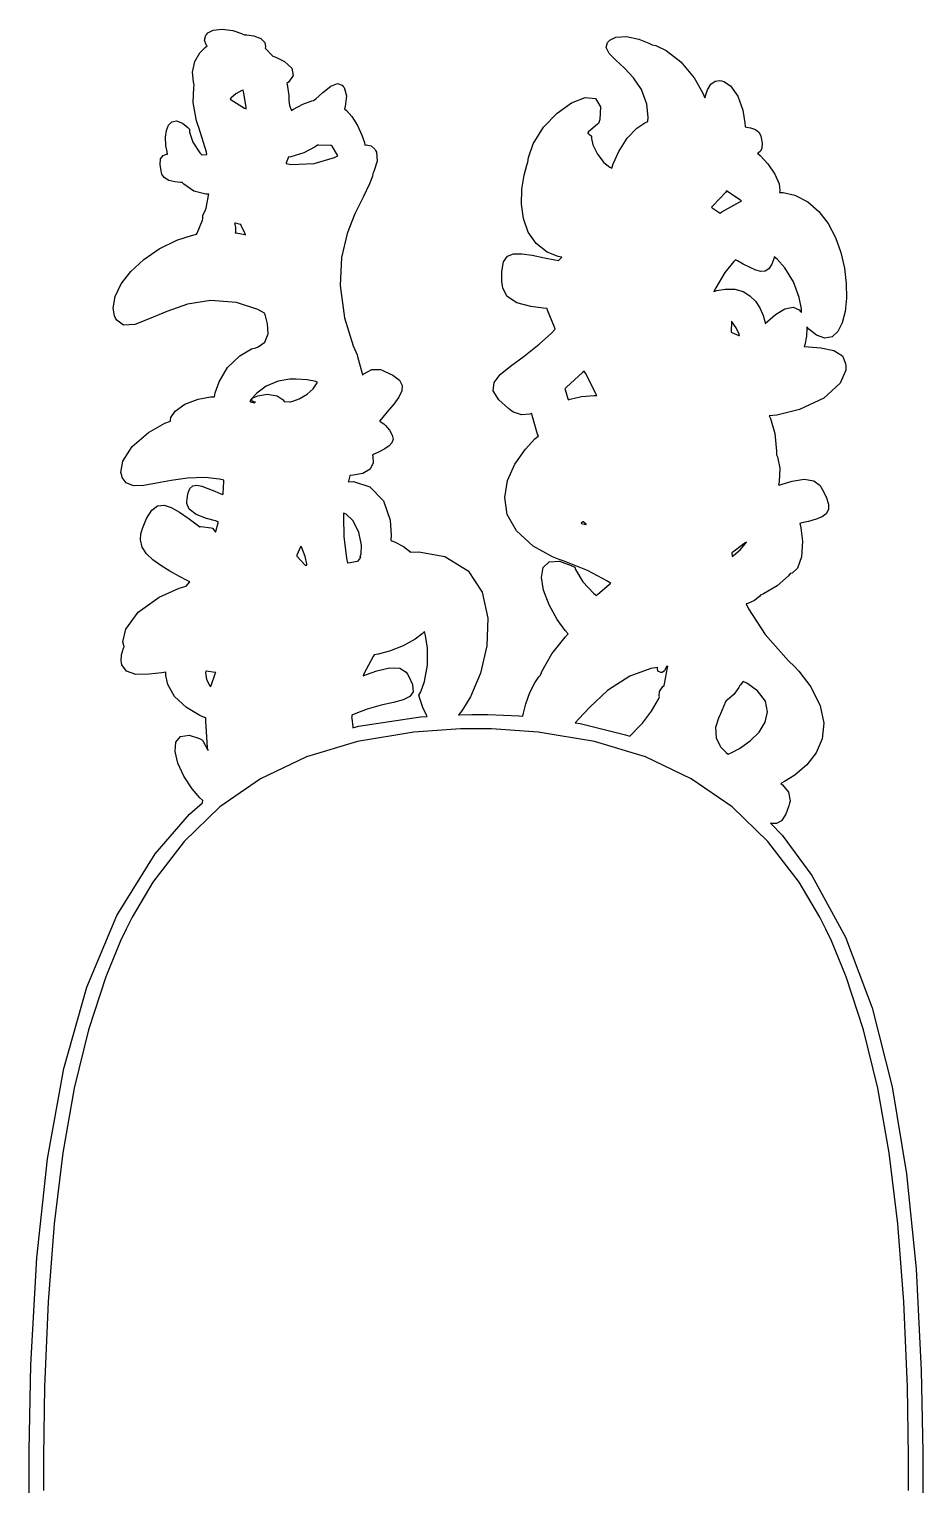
# Model space of a CAD drawing. Extents: x 0 to 98, y 0 to 321.
# Drawn here: x 0 to 98.4, y 160.4 to 320.7 of the extents above; entities that cross this region are included whole.
import ezdxf

# ---------------------------------------------------------------- set-up
doc = ezdxf.new("R2010")
doc.units = 0
doc.layers.get('0').update_dxf_attribs({"linetype": 'CONTINUOUS'})

msp = doc.modelspace()

# ---------------------------------------------------------------- linework, layer by layer
at = {"color": 254}
for p, q in [((20.2709, 320.544), (21.2576, 320.675)), ((21.2576, 320.675), (22.4345, 320.508)), ((19.3132, 319.475), (19.4689, 319.997)), ((19.5158, 318.941), (19.3132, 319.475)), ((19.4689, 319.997), (19.564, 320.102)), ((19.564, 320.102), (19.6977, 320.251)), ((19.6977, 320.251), (20.2709, 320.544)), ((22.4345, 320.508), (23.4046, 320.197)), ((23.4046, 320.197), (23.7133, 320.058)), ((23.7133, 320.058), (23.9682, 320.053)), ((23.9682, 320.053), (24.7358, 319.946)), ((24.7358, 319.946), (25.5213, 319.654)), ((25.5213, 319.654), (25.9733, 319.191)), ((25.9733, 319.191), (26.038, 318.706)), ((63.5564, 318.657), (63.6958, 319.188)), ((63.6958, 319.188), (63.8044, 319.308)), ((63.8044, 319.308), (63.9547, 319.476)), ((63.9547, 319.476), (64.6218, 319.784)), ((64.6218, 319.784), (65.7793, 319.867)), ((65.7793, 319.867), (67.1477, 319.578)), ((67.1477, 319.578), (68.2569, 319.129)), ((68.2569, 319.129), (68.6029, 318.936)), ((18.2356, 317.095), (18.7909, 318.064)), ((18.7909, 318.064), (19.3766, 318.667)), ((19.3766, 318.667), (19.5998, 318.83)), ((19.5998, 318.83), (19.5158, 318.941)), ((26.038, 318.706), (25.9926, 318.566)), ((25.9926, 318.566), (26.0656, 318.5)), ((26.0656, 318.5), (26.7656, 317.781)), ((26.7656, 317.781), (26.8318, 317.702)), ((26.8318, 317.702), (27.1666, 317.594)), ((27.1666, 317.594), (28.1271, 317.118)), ((63.8803, 317.986), (63.5564, 318.657)), ((64.601, 317.24), (63.8803, 317.986)), ((68.6029, 318.936), (69.0051, 318.867)), ((69.0051, 318.867), (70.1601, 318.328)), ((70.1601, 318.328), (71.7585, 317.084)), ((18.0096, 315.918), (18.2356, 317.095)), ((18.0992, 314.861), (18.0096, 315.918)), ((28.1271, 317.118), (28.9305, 316.38)), ((28.9305, 316.38), (29.0739, 315.553)), ((65.5479, 316.364), (64.601, 317.24)), ((66.5469, 315.307), (65.5479, 316.364)), ((71.7585, 317.084), (73.2289, 315.31)), ((18.0647, 312.586), (18.124, 314.242)), ((18.1915, 314.525), (18.0992, 314.861)), ((18.124, 314.242), (18.1915, 314.525)), ((28.6012, 314.858), (28.389, 314.702)), ((28.389, 314.702), (28.422, 314.568)), ((28.422, 314.568), (28.597, 313.377)), ((29.0739, 315.553), (28.6012, 314.858)), ((32.3605, 313.68), (33.2273, 314.376)), ((33.2273, 314.376), (33.9549, 314.674)), ((33.9549, 314.674), (34.4758, 314.485)), ((34.4758, 314.485), (34.5819, 314.362)), ((34.5819, 314.362), (34.6949, 314.23)), ((34.6949, 314.23), (34.9512, 313.318)), ((67.4275, 314.013), (66.5469, 315.307)), ((73.2289, 315.31), (74.1729, 313.687)), ((74.7021, 313.971), (75.0686, 314.601)), ((75.0686, 314.601), (75.5608, 314.949)), ((75.5608, 314.949), (76.0748, 315.002)), ((76.0748, 315.002), (76.236, 314.967)), ((76.236, 314.967), (76.5044, 314.912)), ((76.5044, 314.912), (77.2432, 314.417)), ((77.2432, 314.417), (78.0426, 313.307)), ((18.423, 310.592), (18.0647, 312.586)), ((22.2112, 313.078), (22.1272, 312.97)), ((22.1272, 312.97), (22.2333, 312.879)), ((22.7514, 313.541), (22.2112, 313.078)), ((22.2333, 312.879), (23.7229, 311.977)), ((23.4129, 313.909), (22.7514, 313.541)), ((23.559, 313.967), (23.4129, 313.909)), ((23.6141, 313.812), (23.559, 313.967)), ((23.9172, 312.082), (23.6141, 313.812)), ((28.597, 313.377), (28.597, 312.98)), ((28.597, 312.98), (28.597, 312.8)), ((28.597, 312.8), (28.677, 312.258)), ((30.1597, 312.416), (31.134, 312.76)), ((31.134, 312.76), (31.3187, 312.797)), ((31.3187, 312.797), (31.5847, 313.009)), ((31.5847, 313.009), (32.3605, 313.68)), ((34.9512, 313.318), (34.8216, 312.16)), ((59.7366, 312.569), (61.2165, 313.152)), ((61.2165, 313.152), (62.3563, 313.052)), ((62.3563, 313.052), (62.9281, 312.134)), ((68.0145, 312.429), (67.4275, 314.013)), ((74.1729, 313.687), (74.41, 313.112)), ((74.41, 313.112), (74.4721, 313.33)), ((74.4721, 313.33), (74.7021, 313.971)), ((78.0426, 313.307), (78.5883, 311.759)), ((23.7229, 311.977), (23.9186, 311.887)), ((23.9186, 311.887), (23.9172, 312.082)), ((28.677, 312.258), (28.8548, 311.781)), ((28.8548, 311.781), (28.9044, 311.7)), ((28.9044, 311.7), (29.1207, 311.85)), ((29.1207, 311.85), (30.1597, 312.416)), ((34.8216, 312.16), (34.7417, 311.905)), ((34.7417, 311.905), (34.9595, 311.72)), ((34.9595, 311.72), (35.5353, 311.07)), ((35.5353, 311.07), (36.1749, 310.079)), ((56.6579, 309.875), (58.141, 311.433)), ((58.141, 311.433), (59.7366, 312.569)), ((62.9281, 312.134), (62.8357, 310.712)), ((68.1743, 310.976), (68.0145, 312.429)), ((78.5883, 311.759), (78.8169, 310.366)), ((15.0317, 308.763), (15.1267, 309.527)), ((15.1267, 309.527), (15.3583, 310.115)), ((15.3583, 310.115), (15.7275, 310.476)), ((15.7275, 310.476), (16.236, 310.559)), ((16.236, 310.559), (16.8851, 310.308)), ((16.8851, 310.308), (17.4942, 309.852)), ((17.4942, 309.852), (17.6747, 309.675)), ((17.6747, 309.675), (17.6747, 309.316)), ((18.5663, 310.139), (18.423, 310.592)), ((18.6848, 309.848), (18.5663, 310.139)), ((19.5213, 307.121), (18.6848, 309.848)), ((36.1749, 310.079), (36.6571, 309.002)), ((55.5142, 308.027), (56.6579, 309.875)), ((62.6043, 310.21), (61.6066, 309.352)), ((62.7063, 310.267), (62.6043, 310.21)), ((62.8357, 310.712), (62.7063, 310.267)), ((65.8509, 308.664), (66.9301, 309.75)), ((66.9301, 309.75), (67.8173, 310.349)), ((67.8173, 310.349), (68.1373, 310.499)), ((68.1373, 310.499), (68.1743, 310.976)), ((78.8169, 310.366), (78.8363, 309.899)), ((78.8363, 309.899), (78.9919, 309.888)), ((78.9919, 309.888), (79.459, 309.815)), ((79.459, 309.815), (79.9772, 309.636)), ((79.9772, 309.636), (80.3617, 309.335)), ((15.073, 307.874), (15.0317, 308.763)), ((15.1915, 307.151), (15.073, 307.874)), ((17.6747, 309.316), (18.044, 308.234)), ((18.044, 308.234), (18.8075, 307.038)), ((31.7472, 307.89), (31.5171, 307.724)), ((31.885, 307.895), (31.7472, 307.89)), ((33.1735, 307.867), (31.885, 307.895)), ((33.292, 307.859), (33.1735, 307.867)), ((33.3637, 307.771), (33.292, 307.859)), ((36.6571, 309.002), (36.9189, 308.18)), ((36.9189, 308.18), (36.981, 307.901)), ((36.981, 307.901), (37.1105, 307.92)), ((37.1105, 307.92), (37.6633, 307.828)), ((37.6633, 307.828), (38.0877, 307.439)), ((54.9921, 306.532), (55.5142, 308.027)), ((61.6066, 309.352), (61.5128, 309.241)), ((61.5128, 309.241), (61.5446, 309.217)), ((61.5446, 309.217), (61.8793, 308.916)), ((61.8793, 308.916), (61.9153, 308.882)), ((61.9153, 308.882), (61.9153, 308.642)), ((61.9153, 308.642), (62.0931, 307.92)), ((62.0931, 307.92), (62.5782, 306.9)), ((64.9249, 307.213), (65.8509, 308.664)), ((80.3617, 309.335), (80.5561, 309.002)), ((80.5561, 309.002), (80.5864, 308.882)), ((80.5864, 308.882), (80.6319, 308.696)), ((80.6319, 308.696), (80.7226, 308.121)), ((80.7226, 308.121), (80.7036, 307.58)), ((14.4184, 305.773), (14.4804, 306.386)), ((14.4804, 306.386), (14.7629, 306.747)), ((14.7629, 306.747), (15.1253, 306.895)), ((15.1253, 306.895), (15.2508, 306.914)), ((15.2508, 306.914), (15.1915, 307.151)), ((18.8075, 307.038), (19.0045, 306.838)), ((19.0045, 306.838), (19.05, 306.839)), ((19.05, 306.839), (19.5241, 306.863)), ((19.5737, 306.866), (19.5213, 307.121)), ((19.5241, 306.863), (19.5737, 306.866)), ((28.513, 306.518), (28.32, 305.949)), ((28.5337, 306.571), (28.513, 306.518)), ((28.8355, 306.612), (28.5337, 306.571)), ((30.2479, 307.042), (28.8355, 306.612)), ((31.5171, 307.724), (30.2479, 307.042)), ((31.3945, 305.865), (33.6186, 306.539)), ((33.9645, 306.809), (33.3637, 307.771)), ((33.6186, 306.539), (34.0114, 306.709)), ((34.0114, 306.709), (33.9645, 306.809)), ((38.0877, 307.439), (38.1536, 307.308)), ((38.1536, 307.308), (38.2379, 307.139)), ((38.2379, 307.139), (38.3124, 306.142)), ((54.9381, 306.021), (54.9921, 306.532)), ((62.5782, 306.9), (63.2975, 305.992)), ((64.3283, 305.839), (64.9249, 307.213)), ((80.3106, 307.053), (80.2266, 307.021)), ((80.2266, 307.021), (80.5187, 306.748)), ((80.5353, 307.225), (80.3106, 307.053)), ((80.5187, 306.748), (81.3319, 305.853)), ((80.7036, 307.58), (80.5353, 307.225)), ((14.5328, 305.074), (14.4184, 305.773)), ((14.5948, 304.847), (14.5328, 305.074)), ((14.632, 304.708), (14.5948, 304.847)), ((14.8869, 304.323), (14.632, 304.708)), ((28.32, 305.949), (28.3022, 305.889)), ((28.3022, 305.889), (28.8534, 305.769)), ((28.8534, 305.769), (31.3945, 305.865)), ((37.8354, 304.772), (37.8121, 304.482)), ((37.9621, 305.01), (37.8354, 304.772)), ((38.3124, 306.142), (37.9621, 305.01)), ((54.2629, 303.043), (54.5112, 304.61)), ((54.5112, 304.61), (54.8058, 305.679)), ((54.8058, 305.679), (54.9381, 306.021)), ((63.2975, 305.992), (63.9382, 305.477)), ((63.9382, 305.477), (64.1809, 305.365)), ((64.1809, 305.365), (64.3283, 305.839)), ((81.3319, 305.853), (82.138, 304.702)), ((82.138, 304.702), (82.5885, 303.627)), ((15.3886, 304.003), (14.8869, 304.323)), ((16.0583, 303.845), (15.3886, 304.003)), ((16.655, 303.801), (16.0583, 303.845)), ((16.8548, 303.801), (16.655, 303.801)), ((17.0408, 303.6), (16.8548, 303.801)), ((18.146, 302.835), (17.0408, 303.6)), ((37.495, 303.627), (36.7728, 302.165)), ((37.8121, 304.482), (37.495, 303.627)), ((54.2315, 301.412), (54.2629, 303.043)), ((82.5885, 303.627), (82.6795, 302.912)), ((19.4758, 302.486), (18.146, 302.835)), ((19.7762, 302.493), (19.4758, 302.486)), ((19.4965, 300.972), (19.7583, 302.347)), ((19.7583, 302.347), (19.7762, 302.493)), ((36.7728, 302.165), (35.8771, 300.352)), ((54.4558, 299.811), (54.2315, 301.412)), ((76.678, 302.69), (75.3015, 301.198)), ((76.2977, 300.564), (78.2532, 301.663)), ((76.7941, 302.85), (76.678, 302.69)), ((76.9511, 302.77), (76.7941, 302.85)), ((78.3248, 301.85), (76.9511, 302.77)), ((78.2532, 301.663), (78.4394, 301.748)), ((78.4394, 301.748), (78.3248, 301.85)), ((82.6795, 302.912), (82.6325, 302.689)), ((82.6325, 302.689), (83.0545, 302.67)), ((83.0545, 302.67), (84.3111, 302.377)), ((84.3111, 302.377), (85.7582, 301.657)), ((85.7582, 301.657), (86.9819, 300.596)), ((19.0927, 299.645), (19.1478, 299.802)), ((19.1134, 300.048), (19.1148, 300.075)), ((19.1409, 299.821), (19.1134, 300.048)), ((19.1148, 300.075), (19.1175, 300.139)), ((19.1175, 300.139), (19.411, 300.78)), ((19.1478, 299.802), (19.1409, 299.821)), ((19.411, 300.78), (19.4634, 300.842)), ((19.4634, 300.842), (19.4965, 300.972)), ((35.8771, 300.352), (35.0187, 298.152)), ((54.9727, 298.333), (54.4558, 299.811)), ((75.3015, 301.198), (75.1417, 301.061)), ((75.1417, 301.061), (75.2105, 301.003)), ((75.2105, 301.003), (76.0042, 300.476)), ((76.0042, 300.476), (76.0924, 300.427)), ((76.0924, 300.427), (76.2977, 300.564)), ((86.9819, 300.596), (87.9891, 299.266)), ((18.4368, 298.079), (18.4974, 298.209)), ((18.4974, 298.209), (19.0927, 299.645)), ((22.6233, 299.252), (22.6205, 299.247)), ((22.6205, 299.247), (22.6481, 299.193)), ((22.6536, 299.309), (22.6233, 299.252)), ((22.6481, 299.193), (22.728, 298.835)), ((22.6577, 299.314), (22.6536, 299.309)), ((22.7128, 299.304), (22.6577, 299.314)), ((22.7128, 298.355), (22.6949, 298.239)), ((22.6949, 298.239), (22.7886, 298.227)), ((23.2682, 299.172), (22.7128, 299.304)), ((22.728, 298.835), (22.7128, 298.355)), ((22.7886, 298.227), (23.7381, 298.049)), ((23.3233, 299.154), (23.2682, 299.172)), ((23.3577, 299.056), (23.3233, 299.154)), ((23.7849, 298.115), (23.3577, 299.056)), ((55.8214, 297.071), (54.9727, 298.333)), ((87.9891, 299.266), (88.7857, 297.736)), ((14.322, 296.481), (16.2774, 297.43)), ((16.2774, 297.43), (17.8869, 297.964)), ((17.8869, 297.964), (18.4368, 298.079)), ((23.7381, 298.049), (23.8345, 298.026)), ((23.8345, 298.026), (23.7849, 298.115)), ((35.0187, 298.152), (34.4027, 295.533)), ((57.041, 296.117), (55.8214, 297.071)), ((88.7857, 297.736), (89.3794, 296.078)), ((11.2117, 293.992), (12.6173, 295.308)), ((12.6173, 295.308), (14.322, 296.481)), ((34.4027, 295.533), (34.2401, 292.461)), ((52.0442, 293.995), (52.2305, 295.038)), ((52.2305, 295.038), (52.6658, 295.658)), ((52.6658, 295.658), (53.3439, 295.934)), ((53.3439, 295.934), (54.2533, 295.945)), ((54.2533, 295.945), (55.3875, 295.771)), ((55.3875, 295.771), (56.7394, 295.493)), ((56.7394, 295.493), (57.9067, 295.258)), ((58.251, 295.637), (57.041, 296.117)), ((57.9067, 295.258), (58.2979, 295.19)), ((58.6701, 295.564), (58.251, 295.637)), ((58.2979, 295.19), (58.3269, 295.223)), ((58.3269, 295.223), (58.637, 295.534)), ((58.637, 295.534), (58.6701, 295.564)), ((77.6083, 295.089), (76.6106, 293.873)), ((77.8069, 295.268), (77.6083, 295.089)), ((78.0175, 295.155), (77.8069, 295.268)), ((78.65, 294.809), (78.0175, 295.155)), ((82.0014, 295.396), (81.7866, 294.799)), ((82.0526, 295.599), (82.0014, 295.396)), ((82.386, 295.352), (82.0526, 295.599)), ((83.2323, 294.399), (82.386, 295.352)), ((89.3794, 296.078), (89.7763, 294.363)), ((10.1506, 292.61), (11.2117, 293.992)), ((52.0746, 292.83), (52.0442, 293.995)), ((76.6106, 293.873), (75.6144, 292.195)), ((79.3902, 294.419), (78.65, 294.809)), ((80.035, 294.137), (79.3902, 294.419)), ((80.5903, 293.995), (80.035, 294.137)), ((81.0616, 294.035), (80.5903, 293.995)), ((81.4585, 294.291), (81.0616, 294.035)), ((81.7866, 294.799), (81.4585, 294.291)), ((84.165, 292.842), (83.2323, 294.399)), ((89.7763, 294.363), (89.9844, 292.66)), ((9.48503, 291.24), (10.1506, 292.61)), ((34.2401, 292.461), (34.7404, 288.9)), ((52.1187, 292.446), (52.0746, 292.83)), ((52.1533, 292.137), (52.1187, 292.446)), ((52.6288, 291.251), (52.1533, 292.137)), ((75.6144, 292.195), (75.4172, 291.784)), ((75.4172, 291.784), (75.7163, 291.877)), ((75.7163, 291.877), (76.6519, 292.044)), ((76.6519, 292.044), (77.7201, 292.027)), ((77.7201, 292.027), (78.6296, 291.773)), ((78.6296, 291.773), (79.3859, 291.321)), ((84.7947, 291.13), (84.165, 292.842)), ((89.9844, 292.66), (90.0095, 291.039)), ((9.25904, 289.961), (9.48503, 291.24)), ((17.4294, 290.38), (15.1708, 289.597)), ((19.9857, 290.806), (17.4294, 290.38)), ((22.8217, 290.579), (19.9857, 290.806)), ((25.1961, 289.795), (22.8217, 290.579)), ((53.7256, 290.52), (52.6288, 291.251)), ((55.2538, 290.116), (53.7256, 290.52)), ((79.3859, 291.321), (79.998, 290.707)), ((79.998, 290.707), (80.4732, 289.97)), ((85.047, 289.884), (84.7947, 291.13)), ((90.0095, 291.039), (89.8578, 289.571)), ((9.39546, 289.096), (9.25904, 289.961)), ((9.52362, 288.851), (9.39546, 289.096)), ((9.64766, 288.612), (9.52362, 288.851)), ((10.3876, 288.087), (9.64766, 288.612)), ((13.2319, 288.757), (11.6307, 288.155)), ((15.1708, 289.597), (13.2319, 288.757)), ((25.9167, 289.402), (25.1961, 289.795)), ((26.0146, 289.108), (25.9167, 289.402)), ((26.2544, 288.209), (26.0146, 289.108)), ((34.7404, 288.9), (35.6856, 285.804)), ((56.6085, 289.941), (55.2538, 290.116)), ((57.0618, 289.902), (56.6085, 289.941)), ((57.1045, 289.727), (57.0618, 289.902)), ((57.8418, 287.85), (57.1045, 289.727)), ((80.4732, 289.97), (80.8207, 289.147)), ((80.8207, 289.147), (81.0052, 288.496)), ((81.3319, 288.52), (82.2043, 289.237)), ((82.2043, 289.237), (83.2171, 289.88)), ((83.2171, 289.88), (84.1223, 290.05)), ((84.1223, 290.05), (84.7947, 289.752)), ((84.7947, 289.752), (84.9535, 289.589)), ((84.9535, 289.589), (84.963, 289.579)), ((84.963, 289.579), (85.0565, 289.476)), ((85.0664, 289.465), (85.047, 289.884)), ((85.0565, 289.476), (85.0664, 289.465)), ((89.8578, 289.571), (89.5382, 288.326)), ((11.6307, 288.155), (10.3876, 288.087)), ((25.9623, 286.21), (26.3329, 287.111)), ((26.3329, 287.111), (26.2544, 288.209)), ((56.1841, 285.981), (57.5317, 287.209)), ((57.5317, 287.209), (57.948, 287.649)), ((57.948, 287.649), (57.8418, 287.85)), ((77.3299, 287.43), (77.3218, 287.316)), ((77.3218, 287.316), (77.3977, 287.28)), ((77.4277, 288.392), (77.3271, 288.494)), ((77.3271, 288.494), (77.337, 288.411)), ((77.337, 288.411), (77.3299, 287.43)), ((77.3977, 287.28), (78.1611, 286.953)), ((77.8619, 287.774), (77.4277, 288.392)), ((78.19, 287.07), (77.8619, 287.774)), ((78.1611, 286.953), (78.238, 286.923)), ((78.238, 286.923), (78.19, 287.07)), ((81.0052, 288.496), (81.0479, 288.274)), ((81.0479, 288.274), (81.3319, 288.52)), ((85.659, 287.748), (85.6149, 286.865)), ((85.8795, 287.653), (85.6449, 287.911)), ((85.6449, 287.911), (85.659, 287.748)), ((86.7061, 286.985), (85.8795, 287.653)), ((87.6335, 286.633), (86.7061, 286.985)), ((89.0556, 287.375), (88.4192, 286.788)), ((89.5382, 288.326), (89.0556, 287.375)), ((23.1883, 284.712), (24.4919, 285.452)), ((24.4919, 285.452), (24.959, 285.598)), ((24.959, 285.598), (25.2305, 285.684)), ((25.2305, 285.684), (25.9623, 286.21)), ((35.6856, 285.804), (36.11, 284.818)), ((54.5028, 284.65), (56.1841, 285.981)), ((85.4244, 285.913), (85.3652, 285.714)), ((85.3652, 285.714), (85.8203, 285.691)), ((85.6149, 286.865), (85.4244, 285.913)), ((85.8203, 285.691), (87.1844, 285.586)), ((87.1844, 285.586), (88.6146, 285.298)), ((88.4192, 286.788), (87.6335, 286.633)), ((21.8584, 283.41), (23.1883, 284.712)), ((36.11, 284.818), (36.1763, 284.62)), ((36.1763, 284.62), (36.6656, 282.76)), ((53.0271, 283.563), (54.5028, 284.65)), ((88.6146, 285.298), (89.5615, 284.684)), ((89.5615, 284.684), (89.9185, 283.857)), ((89.9185, 283.857), (89.9266, 283.577)), ((20.9421, 281.853), (21.8584, 283.41)), ((29.1221, 282.128), (28.699, 282.117)), ((29.4087, 282.137), (29.1221, 282.128)), ((30.6296, 282.068), (29.4087, 282.137)), ((36.6656, 282.76), (36.697, 282.586)), ((36.697, 282.586), (36.8625, 282.732)), ((36.8625, 282.732), (37.7321, 283.184)), ((37.7321, 283.184), (38.6803, 283.185)), ((38.6803, 283.185), (38.8856, 283.104)), ((38.8856, 283.104), (39.1859, 282.987)), ((39.1859, 282.987), (40.0597, 282.553)), ((40.0597, 282.553), (40.7705, 282.007)), ((51.2025, 281.759), (51.8844, 282.63)), ((51.8844, 282.63), (53.0271, 283.563)), ((60.9395, 282.871), (59.1704, 281.244)), ((61.1202, 283.02), (60.9395, 282.871)), ((61.2634, 282.788), (61.1202, 283.02)), ((62.4265, 280.534), (61.2634, 282.788)), ((89.9403, 283.114), (89.3078, 281.704)), ((89.9266, 283.577), (89.9403, 283.114)), ((20.4156, 280.197), (20.5025, 280.62)), ((20.5025, 280.62), (20.9421, 281.853)), ((25.0762, 280.589), (24.4643, 279.921)), ((26.1056, 281.355), (25.0762, 280.589)), ((27.4354, 281.897), (26.1056, 281.355)), ((28.699, 282.117), (27.4354, 281.897)), ((30.6048, 280.463), (31.2856, 281.073)), ((31.586, 281.869), (30.6296, 282.068)), ((31.2856, 281.073), (31.6604, 281.614)), ((31.7404, 281.813), (31.586, 281.869)), ((31.6604, 281.614), (31.7404, 281.813)), ((41.0365, 280.833), (40.7088, 280.158)), ((40.7705, 282.007), (41.0767, 281.441)), ((41.0767, 281.441), (41.0365, 280.833)), ((51.1044, 280.861), (51.2025, 281.759)), ((51.7179, 279.841), (51.1044, 280.861)), ((59.1704, 281.244), (58.9979, 281.079)), ((58.9979, 281.079), (59.0173, 280.98)), ((59.0173, 280.98), (59.3411, 279.961)), ((62.5189, 280.315), (62.4265, 280.534)), ((89.3078, 281.704), (87.5192, 280.054)), ((16.0789, 278.61), (17.1387, 279.393)), ((17.1387, 279.393), (18.6256, 279.939)), ((18.6256, 279.939), (19.965, 280.174)), ((19.965, 280.174), (20.4156, 280.197)), ((24.4643, 279.921), (24.2907, 279.677)), ((24.2907, 279.677), (24.2948, 279.676)), ((24.2948, 279.676), (24.3003, 279.678)), ((24.3003, 279.678), (24.3072, 279.676)), ((24.3072, 279.676), (24.3748, 279.649)), ((24.3748, 279.649), (24.3816, 279.647)), ((24.3816, 279.647), (24.3954, 279.643)), ((24.3954, 279.643), (24.5346, 279.593)), ((24.5098, 279.892), (24.5346, 279.928)), ((24.5566, 279.703), (24.5098, 279.892)), ((24.5346, 279.928), (24.6242, 280.069)), ((24.5346, 279.593), (24.5484, 279.587)), ((24.5484, 279.587), (24.5677, 279.582)), ((24.846, 279.604), (24.5566, 279.703)), ((24.5677, 279.582), (24.7702, 279.521)), ((24.6242, 280.069), (25.1699, 280.311)), ((24.7702, 279.521), (24.7909, 279.516)), ((24.7909, 279.516), (24.8019, 279.523)), ((24.8019, 279.523), (24.9163, 279.583)), ((24.9287, 279.589), (24.846, 279.604)), ((24.9163, 279.583), (24.9287, 279.589)), ((25.1699, 280.311), (26.2268, 280.463)), ((26.2268, 280.463), (27.3237, 280.282)), ((27.3237, 280.282), (27.9783, 279.863)), ((27.9783, 279.863), (28.0858, 279.663)), ((28.0858, 279.663), (28.1423, 279.663)), ((28.1423, 279.663), (28.7197, 279.637)), ((28.7197, 279.637), (28.7776, 279.631)), ((28.7776, 279.631), (29.0256, 279.702)), ((29.0256, 279.702), (29.7505, 279.983)), ((29.7505, 279.983), (30.6048, 280.463)), ((40.1546, 279.393), (39.431, 278.515)), ((40.7088, 280.158), (40.1546, 279.393)), ((52.783, 278.886), (51.7179, 279.841)), ((59.3411, 279.961), (59.3866, 279.856)), ((59.3866, 279.856), (59.5986, 279.942)), ((59.5986, 279.942), (60.8224, 280.228)), ((60.8224, 280.228), (62.2184, 280.326)), ((62.2184, 280.326), (62.5189, 280.315)), ((87.5192, 280.054), (84.8279, 278.796)), ((14.9324, 277.274), (15.5581, 277.523)), ((15.5581, 277.534), (15.5732, 277.636)), ((15.5581, 277.523), (15.5581, 277.534)), ((15.5732, 277.636), (15.576, 277.646)), ((15.576, 277.646), (15.62, 277.902)), ((15.62, 277.902), (16.0789, 278.61)), ((38.8027, 277.756), (38.5988, 277.498)), ((38.5988, 277.498), (38.6415, 277.483)), ((38.6415, 277.483), (39.0469, 277.216)), ((39.431, 278.515), (38.8027, 277.756)), ((53.1689, 278.61), (52.783, 278.886)), ((53.3439, 278.485), (53.1689, 278.61)), ((54.2396, 278.186), (53.3439, 278.485)), ((55.1586, 278.269), (54.2396, 278.186)), ((55.3462, 278.334), (55.1586, 278.269)), ((55.3847, 278.132), (55.3462, 278.334)), ((55.9978, 276.083), (55.3847, 278.132)), ((82.3419, 278.183), (81.5026, 278.098)), ((81.5026, 278.098), (81.6349, 277.814)), ((81.6349, 277.814), (82.1076, 276.144)), ((84.8279, 278.796), (82.3419, 278.183)), ((11.3578, 274.733), (13.1603, 276.269)), ((13.1603, 276.269), (14.9324, 277.274)), ((39.0469, 277.216), (39.0853, 277.177)), ((39.0853, 277.177), (39.2395, 277.022)), ((39.2395, 277.022), (39.6709, 276.516)), ((39.6709, 276.516), (39.9948, 275.971)), ((39.9948, 275.971), (40.0801, 275.518)), ((55.7057, 275.542), (56.0821, 275.879)), ((56.0821, 275.879), (55.9978, 276.083)), ((82.1076, 276.144), (82.3076, 274.21)), ((10.3146, 273.088), (11.3578, 274.733)), ((38.5367, 274.132), (37.9843, 273.858)), ((39.1583, 274.464), (38.5367, 274.132)), ((39.6378, 274.791), (39.1583, 274.464)), ((39.9535, 275.134), (39.6378, 274.791)), ((40.0801, 275.518), (39.9535, 275.134)), ((53.5051, 272.765), (54.6735, 274.421)), ((54.6735, 274.421), (55.7057, 275.542)), ((82.3076, 274.21), (82.3034, 273.795)), ((10.101, 271.869), (10.3146, 273.088)), ((37.9056, 272.908), (37.568, 272.211)), ((37.9843, 273.858), (37.8008, 273.766)), ((37.8008, 273.766), (37.8672, 273.567)), ((37.8672, 273.567), (37.9056, 272.908)), ((52.699, 270.973), (53.5051, 272.765)), ((82.3034, 273.795), (82.4011, 273.592)), ((82.4011, 273.592), (82.6548, 272.329)), ((10.1989, 271.507), (10.101, 271.869)), ((10.2567, 271.292), (10.1989, 271.507)), ((10.6757, 270.71), (10.2567, 271.292)), ((15.6435, 270.983), (14.0229, 270.669)), ((17.4501, 271.234), (15.6435, 270.983)), ((19.4014, 271.286), (17.4501, 271.234)), ((20.9572, 271.122), (19.4014, 271.286)), ((21.4602, 271.002), (20.9572, 271.122)), ((21.4533, 270.867), (21.4602, 271.002)), ((35.3261, 271.478), (35.1607, 270.886)), ((35.3441, 271.534), (35.3261, 271.478)), ((35.6912, 271.544), (35.3441, 271.534)), ((36.733, 271.734), (35.6912, 271.544)), ((37.568, 272.211), (36.733, 271.734)), ((52.3752, 269.112), (52.699, 270.973)), ((82.6548, 272.329), (82.5885, 270.826)), ((82.9455, 270.572), (84.0398, 270.904)), ((84.0398, 270.904), (85.3447, 271.115)), ((85.3447, 271.115), (86.432, 270.931)), ((86.432, 270.931), (87.0991, 270.422)), ((11.4997, 270.396), (10.6757, 270.71)), ((12.6284, 270.427), (11.4997, 270.396)), ((14.0229, 270.669), (12.6284, 270.427)), ((17.3936, 268.869), (17.497, 269.522)), ((17.497, 269.522), (17.7161, 270.08)), ((17.7161, 270.08), (18.0399, 270.372)), ((18.0399, 270.372), (18.4712, 270.441)), ((18.4712, 270.441), (19.0142, 270.337)), ((19.0142, 270.337), (19.6729, 270.101)), ((19.6729, 270.101), (20.4487, 269.783)), ((20.4487, 269.783), (21.1198, 269.511)), ((21.1198, 269.511), (21.3458, 269.426)), ((21.3458, 269.426), (21.3582, 269.553)), ((21.3582, 269.553), (21.4533, 270.867)), ((35.1607, 270.886), (35.1455, 270.826)), ((35.1455, 270.826), (35.7382, 270.845)), ((35.7382, 270.845), (37.5363, 270.275)), ((37.5363, 270.275), (39.0275, 268.726)), ((82.5885, 270.826), (82.5281, 270.499)), ((82.5281, 270.499), (82.532, 270.495)), ((82.532, 270.495), (82.5817, 270.451)), ((82.5817, 270.451), (82.587, 270.445)), ((82.587, 270.445), (82.9455, 270.572)), ((87.0991, 270.422), (87.2338, 270.199)), ((87.2338, 270.199), (87.3827, 269.952)), ((87.3827, 269.952), (87.7757, 269.179)), ((12.9287, 266.77), (13.5158, 267.707)), ((13.5158, 267.707), (14.1525, 268.178)), ((14.1525, 268.178), (14.8594, 268.252)), ((14.8594, 268.252), (15.6573, 267.993)), ((15.6573, 267.993), (16.5681, 267.468)), ((17.3661, 268.447), (17.3798, 268.65)), ((17.6334, 267.818), (17.3661, 268.447)), ((17.3798, 268.65), (17.3936, 268.869)), ((18.4092, 267.231), (17.6334, 267.818)), ((39.0275, 268.726), (39.7454, 266.619)), ((52.6577, 267.244), (52.3752, 269.112)), ((87.7757, 269.179), (88.0332, 268.384)), ((88.0304, 267.775), (87.7866, 267.316)), ((88.0332, 268.384), (88.0304, 267.775)), ((12.4864, 265.678), (12.9287, 266.77)), ((16.5681, 267.468), (17.6127, 266.743)), ((17.6127, 266.743), (18.5112, 266.096)), ((19.5337, 266.796), (18.4092, 267.231)), ((18.5112, 266.096), (18.813, 265.884)), ((20.5093, 266.514), (19.5337, 266.796)), ((20.8359, 266.422), (20.5093, 266.514)), ((20.5493, 265.37), (20.8111, 266.324)), ((20.8111, 266.324), (20.8359, 266.422)), ((34.6329, 267.359), (34.6122, 266.956)), ((34.6122, 266.956), (34.6659, 264.79)), ((34.9181, 267.25), (34.6329, 267.359)), ((35.6401, 266.563), (34.9181, 267.25)), ((36.3044, 265.287), (35.6401, 266.563)), ((39.7454, 266.619), (39.8734, 264.938)), ((53.6663, 265.438), (52.6577, 267.244)), ((60.8087, 266.277), (60.7949, 266.262)), ((60.7949, 266.262), (60.839, 266.248)), ((60.9618, 266.426), (60.8087, 266.277)), ((60.839, 266.248), (61.3117, 266.13)), ((60.9769, 266.441), (60.9618, 266.426)), ((61.0097, 266.415), (60.9769, 266.441)), ((61.3311, 266.148), (61.0097, 266.415)), ((61.3117, 266.13), (61.3625, 266.12)), ((61.3625, 266.12), (61.3311, 266.148)), ((85.1048, 266.303), (84.8596, 266.247)), ((84.8596, 266.247), (84.9753, 265.77)), ((85.8407, 266.474), (85.1048, 266.303)), ((86.6704, 266.703), (85.8407, 266.474)), ((87.3263, 266.972), (86.6704, 266.703)), ((87.7866, 267.316), (87.3263, 266.972)), ((12.2508, 264.424), (12.3031, 265.095)), ((12.3031, 265.095), (12.3693, 265.303)), ((12.3693, 265.303), (12.4864, 265.678)), ((18.813, 265.884), (18.9039, 265.89)), ((18.9039, 265.89), (20.0532, 265.755)), ((20.0532, 265.755), (20.1924, 265.72)), ((20.1924, 265.72), (20.2144, 265.683)), ((20.2144, 265.683), (20.4887, 265.315)), ((20.4887, 265.315), (20.5218, 265.278)), ((20.5218, 265.278), (20.5493, 265.37)), ((34.6659, 264.79), (34.9512, 262.416)), ((36.5898, 263.857), (36.3044, 265.287)), ((39.8734, 264.938), (39.8226, 264.386)), ((55.5255, 263.756), (53.6663, 265.438)), ((84.9753, 265.77), (85.1546, 264.293)), ((12.452, 263.63), (12.2508, 264.424)), ((12.9246, 262.906), (12.452, 263.63)), ((13.6219, 262.238), (12.9246, 262.906)), ((29.8993, 263.65), (29.4983, 262.746)), ((29.9489, 263.743), (29.8993, 263.65)), ((30.0481, 263.543), (29.9489, 263.743)), ((30.405, 262.618), (30.0481, 263.543)), ((36.467, 262.598), (36.5594, 262.892)), ((36.5594, 262.892), (36.5898, 263.857)), ((39.8226, 264.386), (39.8336, 264.384)), ((39.8336, 264.384), (39.9478, 264.341)), ((39.9478, 264.341), (39.9602, 264.335)), ((39.9602, 264.335), (40.2223, 264.229)), ((40.2223, 264.229), (41.2351, 263.711)), ((41.2351, 263.711), (41.8814, 263.198)), ((41.8814, 263.198), (41.9612, 263.094)), ((41.9612, 263.094), (42.9094, 263.122)), ((42.9094, 263.122), (45.7757, 262.596)), ((57.6199, 262.566), (55.5255, 263.756)), ((77.4982, 263.095), (77.3673, 263.015)), ((77.3673, 263.015), (77.3698, 262.982)), ((77.3698, 262.982), (77.41, 262.65)), ((78.7178, 263.995), (77.4982, 263.095)), ((77.5751, 262.728), (78.3071, 263.351)), ((78.3071, 263.351), (78.9065, 264.043)), ((78.8307, 264.093), (78.7178, 263.995)), ((78.8444, 264.101), (78.8307, 264.093)), ((78.9862, 264.182), (78.8444, 264.101)), ((78.9065, 264.043), (79.0014, 264.189)), ((79.0014, 264.189), (78.9862, 264.182)), ((85.1546, 264.293), (85.0731, 262.567)), ((14.4928, 261.608), (13.6219, 262.238)), ((15.4947, 261.003), (14.4928, 261.608)), ((29.4983, 262.746), (29.4666, 262.658)), ((29.4666, 262.658), (29.5424, 262.567)), ((29.5424, 262.567), (30.3223, 261.727)), ((30.3223, 261.727), (30.4023, 261.65)), ((30.4023, 261.65), (30.4175, 261.65)), ((30.5842, 261.794), (30.405, 262.618)), ((30.4175, 261.65), (30.58, 261.644)), ((30.58, 261.644), (30.5966, 261.643)), ((30.5966, 261.643), (30.5842, 261.794)), ((34.9512, 262.416), (35.0477, 261.907)), ((35.0477, 261.907), (35.1469, 261.922)), ((35.1469, 261.922), (36.1625, 262.094)), ((36.1625, 262.094), (36.2659, 262.114)), ((36.2659, 262.114), (36.2878, 262.146)), ((36.2878, 262.146), (36.5069, 262.454)), ((36.4712, 262.588), (36.467, 262.598)), ((36.5234, 262.493), (36.4712, 262.588)), ((36.5069, 262.454), (36.5291, 262.483)), ((36.5291, 262.483), (36.5234, 262.493)), ((45.7757, 262.596), (48.3665, 261.025)), ((56.4293, 260.291), (56.6127, 261.377)), ((56.6127, 261.377), (57.252, 262.013)), ((57.252, 262.013), (58.3918, 262.073)), ((58.3572, 262.263), (57.6199, 262.566)), ((58.9305, 262.081), (58.3572, 262.263)), ((58.3918, 262.073), (59.6815, 261.63)), ((61.4938, 261.053), (58.9305, 262.081)), ((59.6815, 261.63), (60.0784, 261.419)), ((60.0784, 261.419), (60.1624, 261.159)), ((77.41, 262.65), (77.4153, 262.616)), ((77.4153, 262.616), (77.5751, 262.728)), ((84.6268, 261.304), (84.0422, 260.766)), ((85.0731, 262.567), (84.6268, 261.304)), ((16.5751, 260.408), (15.4947, 261.003)), ((17.4115, 259.957), (16.5751, 260.408)), ((17.3413, 259.373), (17.6582, 259.764)), ((17.6899, 259.804), (17.4115, 259.957)), ((17.6582, 259.764), (17.6899, 259.804)), ((48.3665, 261.025), (49.8934, 258.67)), ((56.6568, 258.887), (56.4293, 260.291)), ((60.1624, 261.159), (60.9794, 259.801)), ((60.9794, 259.801), (62.1979, 258.527)), ((63.6764, 259.892), (61.4938, 261.053)), ((64.0609, 259.643), (63.6764, 259.892)), ((83.6207, 260.478), (82.3627, 259.366)), ((83.8274, 260.733), (83.6207, 260.478)), ((84.0422, 260.766), (83.8274, 260.733)), ((12.022, 256.468), (14.3233, 258.126)), ((14.3233, 258.126), (16.5378, 259.121)), ((16.5378, 259.121), (17.3095, 259.334)), ((17.3095, 259.334), (17.3413, 259.373)), ((49.8934, 258.67), (50.5217, 255.816)), ((57.252, 257.298), (56.6568, 258.887)), ((62.1979, 258.527), (62.4815, 258.308)), ((62.4815, 258.308), (62.5948, 258.429)), ((62.5948, 258.429), (63.912, 259.544)), ((63.912, 259.544), (64.0609, 259.643)), ((80.4693, 258.224), (79.8985, 257.774)), ((80.5519, 258.329), (80.4693, 258.224)), ((80.8729, 258.475), (80.5519, 258.329)), ((82.3627, 259.366), (80.8729, 258.475)), ((58.1671, 255.652), (57.252, 257.298)), ((79.1422, 257.437), (78.9672, 257.386)), ((78.9672, 257.386), (79.2289, 256.84)), ((79.8985, 257.774), (79.1422, 257.437)), ((79.2289, 256.84), (81.0398, 254.017)), ((10.6426, 254.609), (12.022, 256.468)), ((50.5217, 255.816), (50.4102, 252.754)), ((59.0338, 254.45), (58.1671, 255.652)), ((10.3188, 253.203), (10.6426, 254.609)), ((42.496, 253.501), (41.2006, 252.776)), ((43.2925, 254.103), (42.496, 253.501)), ((43.5254, 254.335), (43.2925, 254.103)), ((43.6605, 253.898), (43.5254, 254.335)), ((43.8672, 252.524), (43.6605, 253.898)), ((57.5691, 251.875), (59.0173, 253.734)), ((59.0173, 253.734), (59.3591, 254.081)), ((59.3591, 254.081), (59.0338, 254.45)), ((81.0398, 254.017), (83.6277, 251.098)), ((10.1506, 251.073), (10.1727, 251.789)), ((10.1727, 251.789), (10.3904, 252.519)), ((10.4262, 252.79), (10.3188, 253.203)), ((10.3904, 252.519), (10.4621, 252.665)), ((10.429, 252.78), (10.4262, 252.79)), ((10.4579, 252.676), (10.429, 252.78)), ((10.4621, 252.665), (10.4579, 252.676)), ((37.9995, 251.779), (37.889, 251.605)), ((38.4253, 251.856), (37.9995, 251.779)), ((39.6861, 252.191), (38.4253, 251.856)), ((41.2006, 252.776), (39.6861, 252.191)), ((43.8616, 250.624), (43.8672, 252.524)), ((50.4102, 252.754), (49.7223, 249.768)), ((56.472, 249.932), (57.5691, 251.875)), ((10.1782, 250.933), (10.1506, 251.073)), ((10.2264, 250.679), (10.1782, 250.933)), ((10.7115, 249.979), (10.2264, 250.679)), ((37.889, 251.605), (36.8723, 249.681)), ((38.2958, 250.005), (39.6804, 250.358)), ((39.6804, 250.358), (40.8369, 250.317)), ((40.8369, 250.317), (41.5339, 249.876)), ((43.5391, 248.834), (43.8616, 250.624)), ((68.4555, 250.263), (66.161, 249.418)), ((69.2464, 250.391), (68.4555, 250.263)), ((69.2161, 250.297), (69.2464, 250.391)), ((69.2245, 249.968), (69.2161, 250.297)), ((70.1657, 250.412), (69.9671, 250.026)), ((69.9781, 248.584), (70.3185, 250.348)), ((70.2014, 250.508), (70.1657, 250.412)), ((70.2123, 250.509), (70.2014, 250.508)), ((70.3213, 250.519), (70.2123, 250.509)), ((70.3185, 250.348), (70.3322, 250.519)), ((70.3322, 250.519), (70.3213, 250.519)), ((83.6277, 251.098), (84.2793, 250.504)), ((84.2793, 250.504), (84.7686, 249.978)), ((11.7547, 249.619), (10.7115, 249.979)), ((13.2292, 249.645), (11.7547, 249.619)), ((14.6017, 249.8), (13.2292, 249.645)), ((15.0592, 249.852), (14.6017, 249.8)), ((15.0564, 249.517), (15.0592, 249.852)), ((15.2742, 248.507), (15.0564, 249.517)), ((16.0018, 247.198), (15.2742, 248.507)), ((19.4483, 249.986), (19.4345, 249.82)), ((19.4345, 249.82), (19.5406, 249.042)), ((19.5392, 249.978), (19.4483, 249.986)), ((20.457, 249.849), (19.5392, 249.978)), ((19.5406, 249.042), (19.903, 248.366)), ((20.0546, 248.384), (20.4983, 249.701)), ((20.5507, 249.832), (20.457, 249.849)), ((20.4983, 249.701), (20.5507, 249.832)), ((36.8723, 249.681), (36.7813, 249.468)), ((36.7813, 249.468), (37.1588, 249.604)), ((37.1588, 249.604), (38.2958, 250.005)), ((41.5339, 249.876), (41.6624, 249.665)), ((41.6624, 249.665), (41.8303, 249.389)), ((41.8303, 249.389), (42.2356, 248.499)), ((42.2356, 248.499), (42.3086, 247.702)), ((43.1313, 247.693), (43.5391, 248.834)), ((49.7223, 249.768), (48.6212, 247.147)), ((55.1575, 247.622), (55.6976, 248.695)), ((55.6976, 248.695), (56.1344, 249.348)), ((56.1344, 249.348), (56.3065, 249.542)), ((56.3065, 249.542), (56.472, 249.932)), ((66.161, 249.418), (63.6997, 247.851)), ((69.5494, 249.83), (69.2245, 249.968)), ((69.6584, 249.83), (69.5494, 249.83)), ((69.7177, 249.832), (69.6584, 249.83)), ((69.9671, 250.026), (69.7177, 249.832)), ((69.9216, 248.402), (69.9781, 248.584)), ((78.3579, 248.463), (78.3237, 248.427)), ((78.6045, 248.815), (78.3579, 248.463)), ((78.6197, 248.85), (78.6045, 248.815)), ((79.043, 248.641), (78.6197, 248.85)), ((80.2128, 247.806), (79.043, 248.641)), ((84.7686, 249.978), (86.0683, 248.238)), ((17.3233, 245.97), (16.0018, 247.198)), ((19.903, 248.366), (20.0188, 248.252)), ((20.0188, 248.252), (20.0546, 248.384)), ((41.9379, 247.177), (41.184, 246.823)), ((42.3086, 247.702), (41.9379, 247.177)), ((42.9313, 247.351), (43.1313, 247.693)), ((42.992, 247.089), (42.9313, 247.351)), ((43.3419, 245.981), (42.992, 247.089)), ((48.6212, 247.147), (47.6677, 245.613)), ((54.7123, 246.378), (55.1575, 247.622)), ((63.6997, 247.851), (61.7361, 246.031)), ((68.5437, 245.584), (69.3113, 246.885)), ((69.3113, 246.885), (69.4313, 247.14)), ((69.3953, 247.234), (69.4337, 247.741)), ((69.4313, 247.14), (69.3953, 247.234)), ((69.4337, 247.741), (69.795, 248.288)), ((69.795, 248.288), (69.9216, 248.402)), ((77.5959, 247.417), (76.9013, 246.816)), ((78.1417, 248.164), (77.5959, 247.417)), ((78.2242, 248.336), (78.1417, 248.164)), ((78.2327, 248.345), (78.2242, 248.336)), ((78.3153, 248.42), (78.2327, 248.345)), ((78.3237, 248.427), (78.3153, 248.42)), ((81.081, 246.678), (80.2128, 247.806)), ((86.0683, 248.238), (87.1153, 246.149)), ((18.8047, 245.094), (17.3233, 245.97)), ((35.9615, 245.311), (35.5533, 245.118)), ((37.2332, 245.788), (35.9615, 245.311)), ((38.7724, 246.229), (37.2332, 245.788)), ((40.1091, 246.541), (38.7724, 246.229)), ((41.184, 246.823), (40.1091, 246.541)), ((43.7501, 245.134), (43.3419, 245.981)), ((47.6677, 245.613), (47.268, 245.178)), ((54.387, 245.015), (54.4491, 245.36)), ((54.4491, 245.36), (54.7123, 246.378)), ((61.7361, 246.031), (60.5413, 244.73)), ((67.5337, 244.262), (68.5437, 245.584)), ((76.134, 245.263), (76.0663, 245.131)), ((76.7002, 246.585), (76.134, 245.263)), ((76.7457, 246.717), (76.7002, 246.585)), ((76.9013, 246.816), (76.7457, 246.717)), ((81.0602, 244.367), (81.3276, 245.517)), ((81.3276, 245.517), (81.081, 246.678)), ((87.1153, 246.149), (87.5083, 244.244)), ((19.3284, 244.868), (18.8047, 245.094)), ((19.3408, 244.864), (19.3284, 244.868)), ((19.462, 244.822), (19.3408, 244.864)), ((19.4607, 244.513), (19.4744, 244.818)), ((19.6577, 241.534), (19.4607, 244.513)), ((19.4744, 244.818), (19.462, 244.822)), ((35.523, 244.913), (35.5205, 244.894)), ((35.5205, 244.894), (35.5286, 244.802)), ((35.5505, 245.1), (35.523, 244.913)), ((35.5286, 244.802), (35.6387, 243.852)), ((35.5533, 245.118), (35.5505, 245.1)), ((35.6387, 243.852), (35.6528, 243.754)), ((35.6528, 243.754), (36.2906, 243.905)), ((36.2906, 243.905), (43.1119, 244.943)), ((43.1119, 244.943), (43.8397, 245)), ((43.8397, 245), (43.7501, 245.134)), ((47.268, 245.178), (47.4278, 245.182)), ((47.4278, 245.182), (48.7659, 245.203)), ((48.7659, 245.203), (49.2125, 245.203)), ((49.2125, 245.203), (50.5051, 245.203)), ((50.5051, 245.203), (53.9708, 245.047)), ((53.9708, 245.047), (54.387, 245.015)), ((60.5413, 244.73), (60.143, 244.297)), ((60.143, 244.297), (60.6707, 244.203)), ((60.6707, 244.203), (65.6731, 242.971)), ((66.2383, 242.907), (67.1918, 243.885)), ((67.1918, 243.885), (67.2924, 243.994)), ((67.2924, 243.994), (67.5337, 244.262)), ((75.9008, 244.814), (75.5936, 243.765)), ((75.5936, 243.765), (75.6528, 242.619)), ((76.0663, 245.131), (75.9008, 244.814)), ((80.385, 243.279), (81.0602, 244.367)), ((87.5083, 244.244), (87.3372, 242.524)), ((16.0914, 241.133), (16.1644, 242.161)), ((16.1644, 242.161), (16.6605, 242.799)), ((16.6605, 242.799), (17.6251, 242.916)), ((17.6251, 242.916), (18.7565, 242.561)), ((18.7565, 242.561), (19.1024, 242.382)), ((19.1024, 242.382), (19.1313, 242.291)), ((19.1313, 242.291), (19.6384, 241.341)), ((36.1527, 242.245), (30.5373, 240.53)), ((42.3704, 243.273), (36.1527, 242.245)), ((47.5008, 243.615), (42.3704, 243.273)), ((49.2125, 243.615), (47.5008, 243.615)), ((50.9228, 243.615), (49.2125, 243.615)), ((56.0532, 243.273), (50.9228, 243.615)), ((62.2709, 242.245), (56.0532, 243.273)), ((67.8864, 240.53), (62.2709, 242.245)), ((65.6731, 242.971), (66.1472, 242.82)), ((66.1472, 242.82), (66.2383, 242.907)), ((75.6528, 242.619), (76.1478, 241.656)), ((78.2366, 241.468), (79.4096, 242.296)), ((79.4096, 242.296), (80.385, 243.279)), ((87.3372, 242.524), (86.6909, 240.997)), ((16.3945, 239.846), (16.0914, 241.133)), ((19.6384, 241.341), (19.7087, 241.246)), ((19.7087, 241.246), (19.6577, 241.534)), ((30.5373, 240.53), (25.4992, 238.124)), ((72.9245, 238.124), (67.8864, 240.53)), ((76.1478, 241.656), (76.7486, 241.019)), ((76.7486, 241.019), (76.9758, 240.841)), ((76.9758, 240.841), (77.301, 240.972)), ((77.301, 240.972), (78.2366, 241.468)), ((86.6909, 240.997), (85.6576, 239.666)), ((17.0312, 238.432), (16.3945, 239.846)), ((85.6576, 239.666), (84.3248, 238.536)), ((17.9558, 237.021), (17.0312, 238.432)), ((25.4992, 238.124), (21.0165, 235.026)), ((77.4072, 235.026), (72.9245, 238.124)), ((83.1825, 237.815), (82.7842, 237.612)), ((82.7842, 237.612), (82.973, 237.466)), ((82.973, 237.466), (83.633, 236.649)), ((84.3248, 238.536), (83.1825, 237.815)), ((18.8061, 236.034), (17.9558, 237.021)), ((19.1244, 235.744), (18.8061, 236.034)), ((19.0996, 235.547), (19.1203, 235.723)), ((19.1203, 235.723), (19.1244, 235.744)), ((83.633, 236.649), (83.8013, 235.683)), ((83.8013, 235.683), (83.7463, 235.461)), ((13.8906, 229.864), (17.6664, 234.226)), ((21.0165, 235.026), (17.0684, 231.233)), ((17.6664, 234.226), (19.0996, 235.481)), ((19.0996, 235.481), (19.0996, 235.547)), ((81.3551, 231.233), (77.4072, 235.026)), ((83.3381, 234.221), (82.8668, 233.488)), ((83.6662, 235.146), (83.3381, 234.221)), ((83.7463, 235.461), (83.6662, 235.146)), ((81.8113, 233.2), (81.6585, 233.245)), ((81.6585, 233.245), (82.9208, 231.925)), ((82.3129, 233.189), (81.8113, 233.2)), ((82.8668, 233.488), (82.3129, 233.189)), ((17.0684, 231.233), (13.6302, 226.744)), ((84.7933, 226.744), (81.3551, 231.233)), ((82.9208, 231.925), (86.2087, 227.481)), ((9.66833, 223.08), (13.8906, 229.864)), ((13.6302, 226.744), (11.3357, 222.892)), ((87.0878, 222.892), (84.7933, 226.744)), ((86.2087, 227.481), (89.9061, 220.687)), ((6.34037, 215.185), (9.66833, 223.08)), ((11.3357, 222.892), (10.6812, 221.554)), ((87.744, 221.554), (87.0878, 222.892)), ((10.6812, 221.554), (10.0542, 220.277)), ((88.3694, 220.277), (87.744, 221.554)), ((10.0542, 220.277), (8.43082, 216.319)), ((89.9929, 216.319), (88.3694, 220.277)), ((89.9061, 220.687), (92.8261, 212.914)), ((3.81854, 206.235), (6.34037, 215.185)), ((8.43082, 216.319), (6.52776, 210.498)), ((91.8958, 210.498), (89.9929, 216.319)), ((92.8261, 212.914), (95.0447, 204.207)), ((6.52776, 210.498), (4.95681, 204.053)), ((93.4667, 204.053), (91.8958, 210.498)), ((2.01331, 196.285), (3.81854, 206.235)), ((4.95681, 204.053), (3.70554, 196.94)), ((94.7194, 196.94), (93.4667, 204.053)), ((95.0447, 204.207), (96.6378, 194.615)), ((0.83509, 185.393), (2.01331, 196.285)), ((3.70554, 196.94), (2.75608, 189.119)), ((95.6677, 189.119), (94.7194, 196.94)), ((96.6378, 194.615), (97.681, 184.185)), ((2.75608, 189.119), (2.09737, 180.549)), ((96.3263, 180.549), (95.6677, 189.119)), ((0.19293, 173.612), (0.83509, 185.393)), ((97.681, 184.185), (98.2514, 172.964)), ((2.09737, 180.549), (1.71152, 171.19)), ((96.7123, 171.19), (96.3263, 180.549)), ((0, 164.153), (0.19293, 173.612)), ((98.2514, 172.964), (98.425, 163.991)), ((1.71152, 171.19), (1.5875, 163.547)), ((96.8375, 163.547), (96.7123, 171.19)), ((0, 160.999), (0, 164.153)), ((1.5875, 163.547), (1.5875, 160.999)), ((96.8375, 160.999), (96.8375, 163.547)), ((98.425, 163.991), (98.425, 160.999)), ((0, 158.152), (0, 160.999)), ((1.5875, 160.999), (1.5875, 159.756)), ((96.8375, 159.75), (96.8375, 160.999)), ((98.425, 160.999), (98.425, 159.378))]:
    msp.add_line(p, q, dxfattribs=at)

doc.saveas('drawing.dxf')
